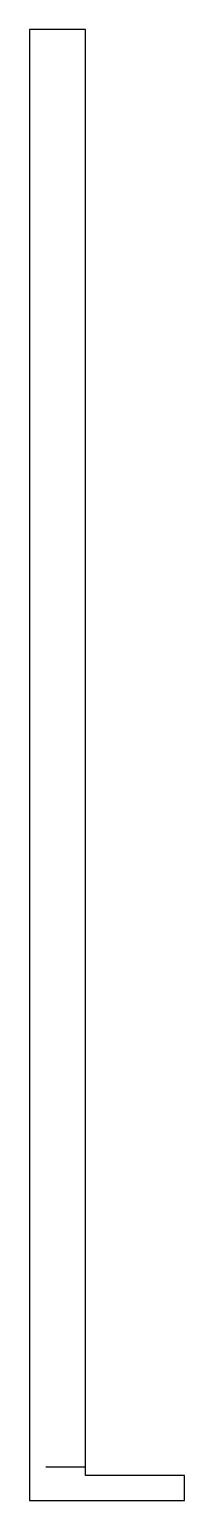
# Model space of a CAD drawing. Header units: inches. Extents: x -0.14 to 0.25, y -3.7 to 0.
import ezdxf

# ---------------------------------------------------------------- set-up
doc = ezdxf.new("R2010")
doc.units = ezdxf.units.IN
doc.header["$LTSCALE"] = 0.5
doc.header["$MEASUREMENT"] = 0
doc.linetypes.add('PHANTOM', pattern=[0.5, 0.25, -0.05, 0.05, -0.05, 0.05, -0.05])
doc.layers.add('Construction', color=60, linetype='PHANTOM', plot=False)
doc.layers.add('End Cap', color=92, linetype='CONTINUOUS')

msp = doc.modelspace()

# ---------------------------------------------------------------- linework, layer by layer
at = {"layer": 'Construction', "ltscale": 0.5, "transparency": 16777216}
msp.add_line((0, -3.617), (-0.141, -3.617), dxfattribs=at)
at = {"layer": 'End Cap', "ltscale": 0.5, "transparency": 16777216}
msp.add_lwpolyline([(-0.0001, 0), (-0.1411, 0), (-0.1411, -3.701), (0.25, -3.701), (0.25, -3.6381), (0, -3.6381), (0, 0)], dxfattribs=at)

doc.saveas('drawing.dxf')
